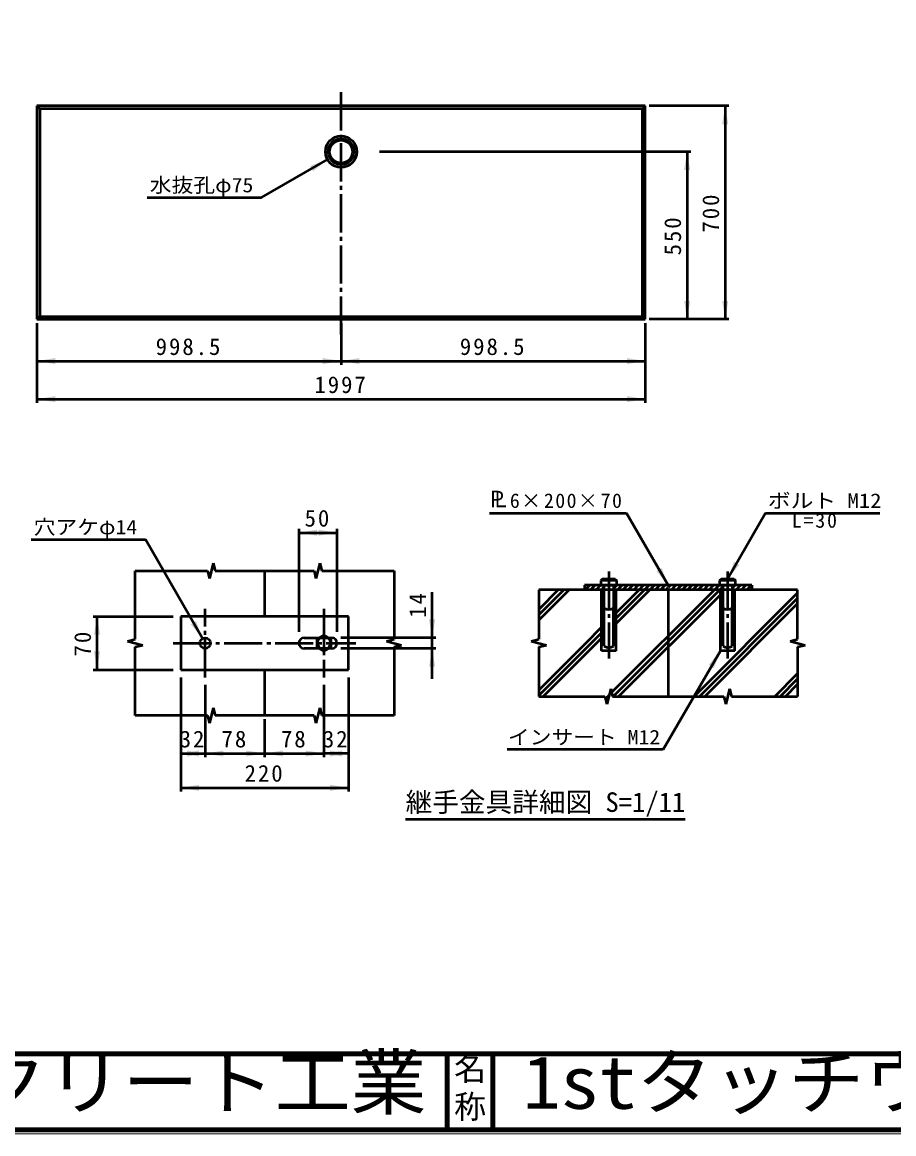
# Model space of a CAD drawing. Units: millimetres, scale not verified, with parts at other scales. Extents: x 100 to 4105, y 100 to 2870.
# Drawn here: x 992 to 2136, y 100 to 1560 of the extents above; entities that cross this region are included whole.
import ezdxf
from ezdxf.enums import TextEntityAlignment as Align

# ---------------------------------------------------------------- set-up
doc = ezdxf.new("R2010")
doc.units = ezdxf.units.MM
doc.header["$LTSCALE"] = 5
doc.linetypes.add('USER1', pattern=[8, 4, -4])
doc.linetypes.add('USER2', pattern=[13.4, 10, -1.2, 1, -1.2])
doc.layers.add('V-nasSTD', color=7, linetype='Continuous', lineweight=50)
doc.styles.add('ＭＳ ゴシック', font='')
doc.styles.get('ＭＳ ゴシック').set_extended_font_data('MS Gothic')

msp = doc.modelspace()

# ---------------------------------------------------------------- hatches: boundary and pattern name
at = {"layer": 'V-nasSTD'}
for points in [[(1914.966, 1425.766), (1910.966, 1425.766), (1914.966, 1449.766), (1918.966, 1425.766)], [(1864.966, 1365.766), (1860.966, 1365.766), (1864.966, 1389.766), (1868.966, 1365.766)], [(1371.941, 1367.466), (1369.941, 1370.93), (1392.726, 1379.466), (1373.941, 1364.002)], [(1864.966, 1193.766), (1868.966, 1193.766), (1864.966, 1169.766), (1860.966, 1193.766)], [(1914.966, 1193.766), (1918.966, 1193.766), (1914.966, 1169.766), (1910.966, 1193.766)], [(1035.166, 1114.766), (1035.166, 1110.766), (1011.166, 1114.766), (1035.166, 1118.766)], [(1386.566, 1114.766), (1386.566, 1118.766), (1410.566, 1114.766), (1386.566, 1110.766)], [(1434.566, 1114.766), (1434.566, 1110.766), (1410.566, 1114.766), (1434.566, 1118.766)], [(1785.966, 1114.766), (1785.966, 1118.766), (1809.966, 1114.766), (1785.966, 1110.766)], [(1035.166, 1064.766), (1035.166, 1060.766), (1011.166, 1064.766), (1035.166, 1068.766)], [(1785.966, 1064.766), (1785.966, 1068.766), (1809.966, 1064.766), (1785.966, 1060.766)], [(1379.119, 889.382), (1379.119, 885.382), (1355.119, 889.382), (1379.119, 893.382)], [(1381.119, 889.382), (1381.119, 893.382), (1405.119, 889.382), (1381.119, 885.382)], [(1930.119, 849.167), (1933.584, 847.167), (1918.119, 828.382), (1926.655, 851.167)], [(1828.119, 841.167), (1831.584, 843.167), (1840.119, 820.382), (1824.655, 839.167)], [(1090.119, 755.382), (1086.119, 755.382), (1090.119, 779.382), (1094.119, 755.382)], [(1530.119, 775.382), (1534.119, 775.382), (1530.119, 751.382), (1526.119, 775.382)], [(1216.619, 771.229), (1220.084, 773.229), (1228.619, 750.445), (1213.155, 769.229)], [(1090.119, 733.382), (1094.119, 733.382), (1090.119, 709.382), (1086.119, 733.382)], [(1530.119, 713.382), (1526.119, 713.382), (1530.119, 737.382), (1534.119, 713.382)], [(1896.619, 713.598), (1900.084, 711.598), (1908.619, 734.382), (1893.155, 715.598)], [(1224.119, 599.382), (1224.119, 595.382), (1200.119, 599.382), (1224.119, 603.382)], [(1208.119, 599.382), (1208.119, 603.382), (1232.119, 599.382), (1208.119, 595.382)], [(1256.119, 599.382), (1256.119, 595.382), (1232.119, 599.382), (1256.119, 603.382)], [(1286.119, 599.382), (1286.119, 603.382), (1310.119, 599.382), (1286.119, 595.382)], [(1334.119, 599.382), (1334.119, 595.382), (1310.119, 599.382), (1334.119, 603.382)], [(1364.119, 599.382), (1364.119, 603.382), (1388.119, 599.382), (1364.119, 595.382)], [(1412.119, 599.382), (1412.119, 595.382), (1388.119, 599.382), (1412.119, 603.382)], [(1396.119, 599.382), (1396.119, 603.382), (1420.119, 599.382), (1396.119, 595.382)], [(1224.119, 554.382), (1224.119, 550.382), (1200.119, 554.382), (1224.119, 558.382)], [(1396.119, 554.382), (1396.119, 558.382), (1420.119, 554.382), (1396.119, 550.382)]]:
    msp.add_hatch(color=256, dxfattribs=at).paths.add_polyline_path(points)

# ---------------------------------------------------------------- linework, layer by layer
at = {"layer": 'V-nasSTD', "linetype": 'USER2'}
for p, q in [((1410.566, 1149.766), (1410.566, 1469.766)), ((1762.119, 838.382), (1762.119, 724.382)), ((1918.119, 838.382), (1918.119, 724.382)), ((1232.119, 699.382), (1232.119, 789.382)), ((1388.119, 789.382), (1388.119, 699.382)), ((1190.119, 744.382), (1430.119, 744.382))]:
    msp.add_line(p, q, dxfattribs=at)
at = {"layer": 'V-nasSTD'}
for p, q in [((1011.166, 1449.766), (1011.166, 1169.766)), ((1809.966, 1449.766), (1011.166, 1449.766)), ((1011.166, 1449.766), (1014.766, 1446.166)), ((1014.766, 1446.166), (1014.766, 1173.366)), ((1806.366, 1446.166), (1014.766, 1446.166)), ((1806.366, 1446.166), (1809.966, 1449.766)), ((1806.366, 1173.366), (1806.366, 1446.166)), ((1809.966, 1169.766), (1809.966, 1449.766)), ((1919.966, 1449.766), (1814.966, 1449.766)), ((1914.966, 1449.766), (1914.966, 1169.766)), ((1869.966, 1389.766), (1460.966, 1389.766)), ((1864.966, 1389.766), (1864.966, 1169.766)), ((1306.123, 1329.466), (1392.726, 1379.466)), ((1156.123, 1329.466), (1306.123, 1329.466)), ((1014.766, 1173.366), (1011.166, 1169.766)), ((1011.166, 1169.766), (1809.966, 1169.766)), ((1014.766, 1173.366), (1806.366, 1173.366)), ((1806.366, 1173.366), (1809.966, 1169.766)), ((1919.966, 1169.766), (1814.966, 1169.766)), ((1011.166, 1164.766), (1011.166, 1059.766)), ((1410.566, 1164.766), (1410.566, 1109.766)), ((1809.966, 1164.766), (1809.966, 1059.766)), ((1011.166, 1114.766), (1410.566, 1114.766)), ((1410.566, 1114.766), (1809.966, 1114.766)), ((1011.166, 1064.766), (1809.966, 1064.766)), ((1605.501, 914.985), (1785.501, 914.985)), ((1785.501, 914.985), (1840.119, 820.382)), ((1968.119, 914.985), (1918.119, 828.382)), ((1968.119, 914.985), (2118.119, 914.985)), ((1355.119, 894.382), (1355.119, 759.382)), ((1405.119, 894.382), (1405.119, 759.382)), ((1003.619, 880.348), (1153.619, 880.348)), ((1228.619, 750.445), (1153.619, 880.348)), ((1355.119, 889.382), (1405.119, 889.382)), ((1242.619, 849.382), (1237.619, 829.382)), ((1242.619, 849.382), (1245.119, 839.382)), ((1382.619, 849.382), (1377.619, 829.382)), ((1382.619, 849.382), (1385.119, 839.382)), ((1140.119, 839.382), (1235.119, 839.382)), ((1140.119, 749.382), (1140.119, 839.382)), ((1235.119, 839.382), (1237.619, 829.382)), ((1245.119, 839.382), (1375.119, 839.382)), ((1310.119, 839.382), (1310.119, 779.382)), ((1375.119, 839.382), (1377.619, 829.382)), ((1385.119, 839.382), (1480.119, 839.382)), ((1480.119, 839.382), (1480.119, 749.382)), ((1950.119, 820.382), (1730.119, 820.382)), ((1730.119, 820.382), (1730.119, 814.382)), ((1731.179, 814.382), (1737.179, 820.382)), ((1738.25, 814.382), (1744.25, 820.382)), ((1745.321, 814.382), (1751.321, 820.382)), ((1753.619, 828.382), (1751.619, 826.382)), ((1751.619, 826.382), (1751.619, 820.382)), ((1772.619, 826.382), (1751.619, 826.382)), ((1751.619, 820.382), (1772.619, 820.382)), ((1752.392, 814.382), (1756.119, 818.11)), ((1770.619, 828.382), (1753.619, 828.382)), ((1756.119, 790.382), (1756.119, 820.382)), ((1772.534, 820.382), (1768.119, 815.968)), ((1768.119, 820.382), (1768.119, 790.382)), ((1770.619, 828.382), (1772.619, 826.382)), ((1772.619, 820.382), (1772.619, 826.382)), ((1773.605, 814.382), (1779.605, 820.382)), ((1780.676, 814.382), (1786.676, 820.382)), ((1787.747, 814.382), (1793.747, 820.382)), ((1794.818, 814.382), (1800.818, 820.382)), ((1801.889, 814.382), (1807.889, 820.382)), ((1808.96, 814.382), (1814.96, 820.382)), ((1816.031, 814.382), (1822.031, 820.382)), ((1823.103, 814.382), (1829.103, 820.382)), ((1830.174, 814.382), (1836.174, 820.382)), ((1843.245, 820.382), (1840.119, 817.257)), ((1844.316, 814.382), (1850.316, 820.382)), ((1851.387, 814.382), (1857.387, 820.382)), ((1858.458, 814.382), (1864.458, 820.382)), ((1865.529, 814.382), (1871.529, 820.382)), ((1872.6, 814.382), (1878.6, 820.382)), ((1879.671, 814.382), (1885.671, 820.382)), ((1886.742, 814.382), (1892.742, 820.382)), ((1893.813, 814.382), (1899.813, 820.382)), ((1900.884, 814.382), (1906.884, 820.382)), ((1909.619, 828.382), (1907.619, 826.382)), ((1907.619, 826.382), (1907.619, 820.382)), ((1928.619, 826.382), (1907.619, 826.382)), ((1907.619, 820.382), (1928.619, 820.382)), ((1907.955, 814.382), (1912.119, 818.546)), ((1926.619, 828.382), (1909.619, 828.382)), ((1912.119, 790.382), (1912.119, 820.382)), ((1928.098, 820.382), (1924.119, 816.404)), ((1924.119, 820.382), (1924.119, 790.382)), ((1926.619, 828.382), (1928.619, 826.382)), ((1928.619, 820.382), (1928.619, 826.382)), ((1929.169, 814.382), (1935.169, 820.382)), ((1936.24, 814.382), (1942.24, 820.382)), ((1943.311, 814.382), (1949.311, 820.382)), ((1950.119, 820.382), (1950.119, 814.382)), ((1530.119, 751.382), (1530.119, 811.382)), ((1670.119, 814.382), (1670.119, 749.382)), ((2010.119, 814.382), (1670.119, 814.382)), ((1695.823, 814.382), (1670.119, 788.678)), ((1702.894, 814.382), (1670.119, 781.607)), ((1709.965, 814.382), (1670.119, 774.536)), ((1752.619, 734.382), (1752.619, 814.382)), ((1900.884, 814.382), (1765.872, 679.37)), ((1907.955, 814.382), (1767.955, 674.382)), ((1771.619, 734.382), (1771.619, 814.382)), ((1801.889, 814.382), (1771.619, 784.112)), ((1808.96, 814.382), (1771.619, 777.041)), ((1816.031, 814.382), (1771.619, 769.97)), ((1775.026, 674.382), (1908.619, 807.975)), ((1837.245, 814.382), (1840.119, 817.257)), ((1840.119, 814.382), (1840.119, 674.382)), ((1874.021, 674.382), (2010.119, 810.48)), ((1881.092, 674.382), (2010.119, 803.409)), ((1908.619, 734.382), (1908.619, 814.382)), ((1927.619, 734.382), (1927.619, 814.382)), ((2010.119, 749.382), (2010.119, 814.382)), ((1756.119, 740.382), (1756.119, 790.382)), ((1768.119, 740.382), (1768.119, 790.382)), ((1888.164, 674.382), (2010.119, 796.338)), ((1912.119, 740.382), (1912.119, 790.382)), ((1924.119, 740.382), (1924.119, 790.382)), ((1085.119, 779.382), (1190.119, 779.382)), ((1090.119, 709.382), (1090.119, 779.382)), ((1200.119, 779.382), (1200.119, 709.382)), ((1420.119, 779.382), (1200.119, 779.382)), ((1420.119, 709.382), (1420.119, 779.382)), ((1731.889, 744.382), (1752.619, 765.112)), ((1130.119, 746.882), (1140.119, 749.382)), ((1130.119, 746.882), (1150.119, 741.882)), ((1362.119, 751.382), (1382.057, 751.382)), ((1379.026, 749.632), (1388.119, 754.882)), ((1379.026, 739.132), (1379.026, 749.632)), ((1388.119, 754.882), (1397.213, 749.632)), ((1394.182, 751.382), (1398.119, 751.382)), ((1397.213, 749.632), (1397.213, 739.132)), ((1535.119, 751.382), (1410.119, 751.382)), ((1470.119, 746.882), (1480.119, 749.382)), ((1470.119, 746.882), (1490.119, 741.882)), ((1530.119, 737.382), (1530.119, 751.382)), ((1660.119, 746.882), (1670.119, 749.382)), ((1660.119, 746.882), (1680.119, 741.882)), ((1738.96, 744.382), (1752.619, 758.041)), ((1746.031, 744.382), (1752.619, 750.97)), ((2000.119, 746.882), (2010.119, 749.382)), ((2000.119, 746.882), (2020.119, 741.882)), ((1140.119, 739.382), (1150.119, 741.882)), ((1140.119, 649.382), (1140.119, 739.382)), ((1382.057, 737.382), (1362.119, 737.382)), ((1388.119, 733.882), (1379.026, 739.132)), ((1397.213, 739.132), (1388.119, 733.882)), ((1398.119, 737.382), (1394.182, 737.382)), ((1535.119, 737.382), (1410.119, 737.382)), ((1480.119, 739.382), (1490.119, 741.882)), ((1480.119, 739.382), (1480.119, 649.382)), ((1530.119, 697.382), (1530.119, 737.382)), ((1731.889, 744.382), (1670.119, 682.612)), ((1738.96, 744.382), (1670.119, 675.541)), ((1670.119, 739.382), (1680.119, 741.882)), ((1670.388, 739.45), (1670.119, 739.181)), ((1670.119, 739.382), (1670.119, 674.382)), ((1746.031, 744.382), (1676.031, 674.382)), ((1771.619, 734.382), (1752.619, 734.382)), ((1833.619, 604.479), (1908.619, 734.382)), ((1927.619, 734.382), (1908.619, 734.382)), ((2010.119, 739.382), (2020.119, 741.882)), ((2010.119, 739.382), (2010.119, 674.382)), ((2019.031, 741.61), (2019.466, 742.046)), ((1085.119, 709.382), (1190.119, 709.382)), ((1200.119, 709.382), (1420.119, 709.382)), ((1310.119, 709.382), (1310.119, 649.382)), ((1980.087, 674.382), (2010.119, 704.414)), ((1200.119, 699.382), (1200.119, 549.382)), ((1232.119, 689.382), (1232.119, 594.382)), ((1388.119, 689.382), (1388.119, 594.382)), ((1420.119, 699.382), (1420.119, 549.382)), ((1987.158, 674.382), (2010.119, 697.343)), ((1994.23, 674.382), (2010.119, 690.272)), ((1670.119, 674.382), (1757.119, 674.382)), ((1757.119, 674.382), (1759.619, 664.382)), ((1757.872, 671.37), (1762.531, 676.029)), ((1764.619, 684.382), (1759.619, 664.382)), ((1764.619, 684.382), (1767.119, 674.382)), ((1767.119, 674.382), (1913.119, 674.382)), ((1913.119, 674.382), (1915.619, 664.382)), ((1920.619, 684.382), (1915.619, 664.382)), ((1920.619, 684.382), (1923.119, 674.382)), ((1923.119, 674.382), (2010.119, 674.382)), ((1242.619, 659.382), (1237.619, 639.382)), ((1242.619, 659.382), (1245.119, 649.382)), ((1382.619, 659.382), (1377.619, 639.382)), ((1382.619, 659.382), (1385.119, 649.382)), ((1235.119, 649.382), (1140.119, 649.382)), ((1235.119, 649.382), (1237.619, 639.382)), ((1375.119, 649.382), (1245.119, 649.382)), ((1310.119, 644.382), (1310.119, 594.382)), ((1375.119, 649.382), (1377.619, 639.382)), ((1480.119, 649.382), (1385.119, 649.382)), ((1200.119, 599.382), (1232.119, 599.382)), ((1232.119, 599.382), (1310.119, 599.382)), ((1310.119, 599.382), (1388.119, 599.382)), ((1420.119, 599.382), (1388.119, 599.382)), ((1833.619, 604.479), (1628.619, 604.479)), ((1200.119, 554.382), (1420.119, 554.382)), ((1495.12, 513.355), (1862.62, 513.355))]:
    msp.add_line(p, q, dxfattribs=at)
at = {"layer": 'V-nasSTD', "linetype": 'USER1'}
for p, q in [((1382.057, 751.382), (1394.182, 751.382)), ((1394.182, 737.382), (1382.057, 737.382))]:
    msp.add_line(p, q, dxfattribs=at)
at = {"layer": 'V-nasSTD', "lineweight": 100}
for p, q in [((105, 205), (4100, 205)), ((1550, 205), (1550, 105)), ((1610, 205), (1610, 105)), ((105, 105), (4100, 105))]:
    msp.add_line(p, q, dxfattribs=at)
at = {"layer": 'V-nasSTD', "lineweight": 13}
msp.add_lwpolyline([(100, 100), (100, 2870), (4105, 2870), (4105, 100)], close=True, dxfattribs=at)
at = {"layer": 'V-nasSTD'}
for centre, radius in [((1410.566, 1389.766), 20.6), ((1410.566, 1389.766), 17), ((1410.566, 1389.766), 15), ((1232.119, 744.382), 7), ((1388.119, 744.382), 8.5)]:
    msp.add_circle(centre, radius, dxfattribs=at)
for centre, radius, start, end in [((1762.119, 799.82), 28.562, 68.4314, 111.5686), ((1918.119, 799.82), 28.562, 68.4314, 111.5686), ((1762.119, 798.382), 10, 233.1301, 306.8699), ((1918.119, 798.382), 10, 233.1301, 306.8699), ((1362.119, 744.382), 7, 90, 270), ((1398.119, 744.382), 7, 270, 90), ((1762.119, 748.382), 10, 233.1301, 306.8699), ((1918.119, 748.382), 10, 233.1301, 306.8699)]:
    msp.add_arc(centre, radius, start, end, dxfattribs=at)

# ---------------------------------------------------------------- texts
at = {"layer": 'V-nasSTD', "style": 'ＭＳ ゴシック'}
for s, height, width, p in [('水抜孔φ75', 19.06, 1.1, (1227.373, 1355.466)), ('Ｐ', 21.63, 0.9, (1615.378, 944.485)), ('Ｌ', 21.63, 0.9, (1620.001, 944.485)), ('ボルト M12', 19.06, 1.15, (2045.619, 940.985)), ('穴アケφ14', 19.06, 1.1, (1074.869, 906.348)), ('インサート M12', 19.06, 1.1, (1729.619, 630.479))]:
    msp.add_text(s, height=height, dxfattribs=dict(at, width=width)).set_placement(p, align=Align.TOP_CENTER)
msp.add_text('継手金具詳細図 S=1/11', height=25.66, dxfattribs=at).set_placement((1678.87, 548.355), align=Align.TOP_CENTER)
at = {"layer": 'V-nasSTD', "style": 'ＭＳ ゴシック', "width": 1.05}
for s, p in [('(株)船生コンクリート工業', (326, 202.55)), ('1stタッチウォールＦ型', (1649.25, 202.47))]:
    msp.add_text(s, height=69.65, dxfattribs=at).set_placement(p, align=Align.TOP_LEFT)
at = {"layer": 'V-nasSTD', "style": 'ＭＳ ゴシック'}
for s, p in [('名', (1558.982, 200.999)), ('称', (1558.976, 151.01))]:
    msp.add_text(s, height=30.79, dxfattribs=at).set_placement(p, align=Align.TOP_LEFT)
at = {"layer": 'V-nasSTD', "char_height": 21.99, "attachment_point": 2, "rotation": 90, "style": 'ＭＳ ゴシック'}
for s, insert in [('\\T1.17;700', (1884.966, 1309.766)), ('\\T1.17;550', (1834.966, 1279.766)), ('\\T1.17;14', (1500.119, 795.132)), ('\\T1.17;70', (1060.119, 744.382))]:
    msp.add_mtext(s, dxfattribs=dict(at, insert=insert))
at = {"layer": 'V-nasSTD', "attachment_point": 2, "style": 'ＭＳ ゴシック'}
for s, insert, char_height in [('\\T1.17;998.5', (1210.866, 1144.766), 21.99), ('\\T1.17;998.5', (1610.266, 1144.766), 21.99), ('\\T1.17;1997', (1410.566, 1094.766), 21.99), ('\\T1.15;6×200×70', (1706.751, 940.985), 19.06), ('\\T1.17;50', (1380.119, 919.382), 21.99), ('\\T1.19;L=30', (2033.339, 914.985), 19.06), ('\\T1.17;32', (1216.119, 629.382), 21.99), ('\\T1.17;78', (1271.119, 629.382), 21.99), ('\\T1.17;78', (1349.119, 629.382), 21.99), ('\\T1.17;32', (1404.119, 629.382), 21.99), ('\\T1.17;220', (1310.119, 584.382), 21.99)]:
    msp.add_mtext(s, dxfattribs=dict(at, insert=insert, char_height=char_height))

doc.saveas('drawing.dxf')
